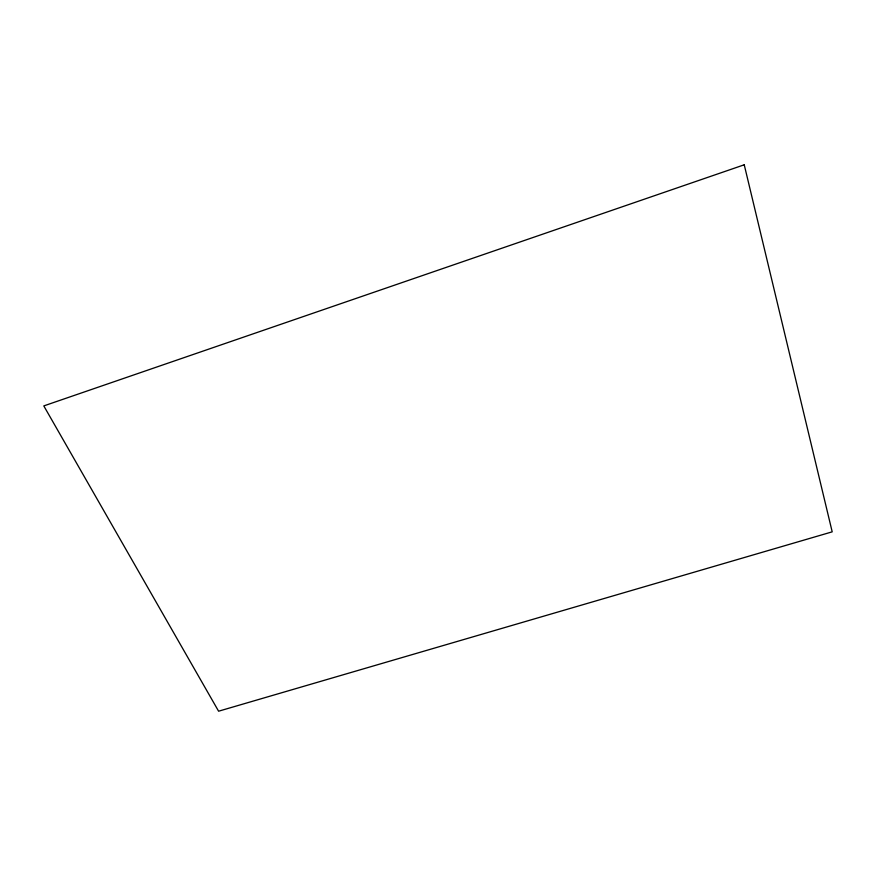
<?xml version="1.0" encoding="UTF-8"?>
<svg xmlns="http://www.w3.org/2000/svg" width="876" height="876" viewBox="0 0 876 876"><rect width="100%" height="100%" fill="white"/><g stroke="black" fill="none" stroke-linecap="round" stroke-linejoin="round"><path stroke-width="1.31" d="M744.239 164.797L43.8 405.906L218.595 711.202L832.2 531.841L744.239 164.797"/></g></svg>
